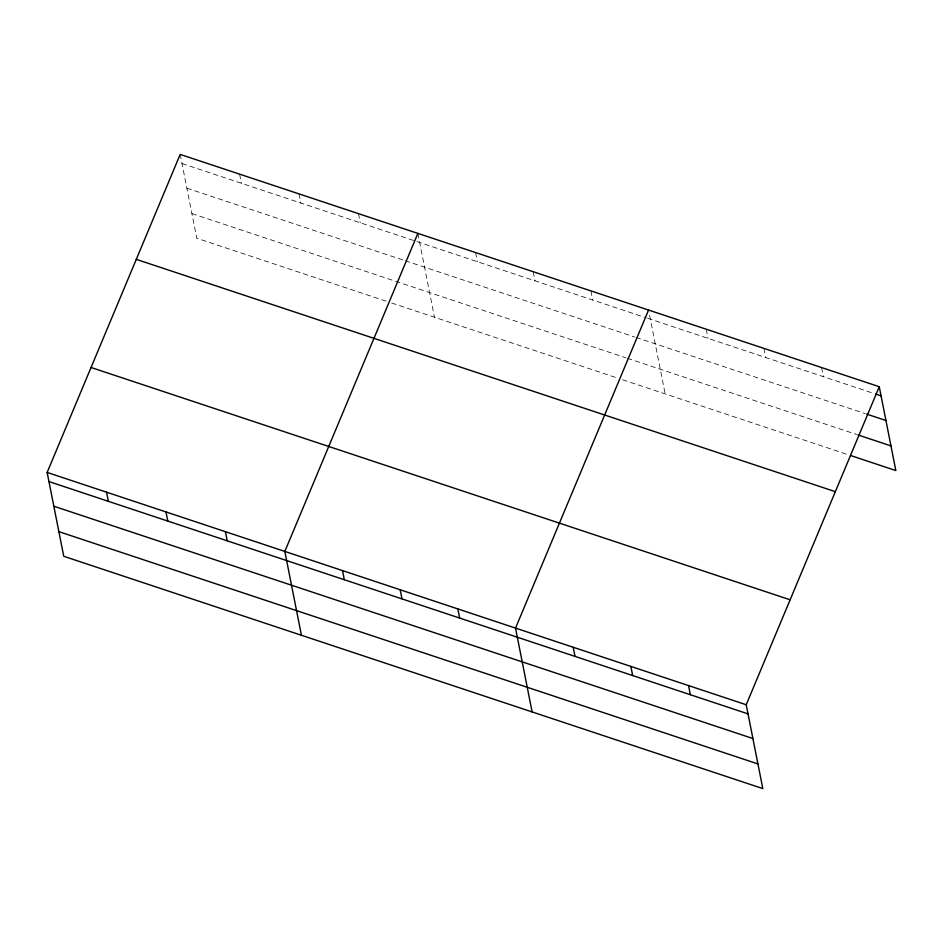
<?xml version="1.0" encoding="UTF-8"?>
<svg xmlns="http://www.w3.org/2000/svg" width="943" height="943" viewBox="0 0 943 943"><rect width="100%" height="100%" fill="white"/><g stroke="black" fill="none" stroke-linecap="round" stroke-linejoin="round"><path stroke-width="0.71" stroke-dasharray="4.71 3.54" d="M181.987 163.528L415.533 241.137M416.912 241.597L646.25 317.815M647.617 318.262L874.185 393.561M186.879 188.187L403.828 260.28M405.207 260.739L634.651 336.993M636.018 337.441L865.344 413.647M191.9 213.589L625.952 357.833M627.319 358.281L856.645 434.487M386.1 301.159L196.781 238.249L180.443 155.701M391.628 302.998L617.099 377.919M622.592 379.746L849.16 455.045M821.577 367.546L823.38 376.67M763.901 348.38L765.716 357.503M706.224 329.213L708.04 338.348M649.586 315.268L665.157 393.891M590.884 290.88L592.687 300.015M533.208 271.714L535.023 280.849M475.543 252.547L477.347 261.683M417.867 233.392L434.464 317.237M358.446 213.637L360.25 222.772M299.025 193.893L300.829 203.028M239.605 174.149L241.408 183.284"/><path stroke-width="1.41" d="M879.253 386.713L746.219 704.751L762.816 788.596L63.747 556.287L47.15 472.443L180.184 154.404L879.253 386.713L895.85 470.557L850.539 455.493M417.867 233.392L284.833 551.431L301.43 635.276M648.56 310.047L515.526 628.097L532.123 711.941M875.564 394.009L881.057 395.836M866.711 414.107L885.937 420.495M858.012 434.947L890.97 445.898M136.287 259.36L835.345 491.668M91.047 367.487L790.116 599.795M47.15 472.443L746.219 704.751M48.953 481.578L748.023 713.886M53.845 506.226L752.903 738.534M58.867 531.64L757.936 763.936M688.543 685.585L690.347 694.72M630.867 666.418L632.67 675.553M573.191 647.252L575.006 656.387M457.85 608.93L459.654 618.054M400.174 589.764L401.989 598.888M342.509 570.598L344.313 579.721M225.412 531.687L227.216 540.811M165.992 511.943L167.795 521.066M106.571 492.187L108.374 501.322"/></g></svg>
